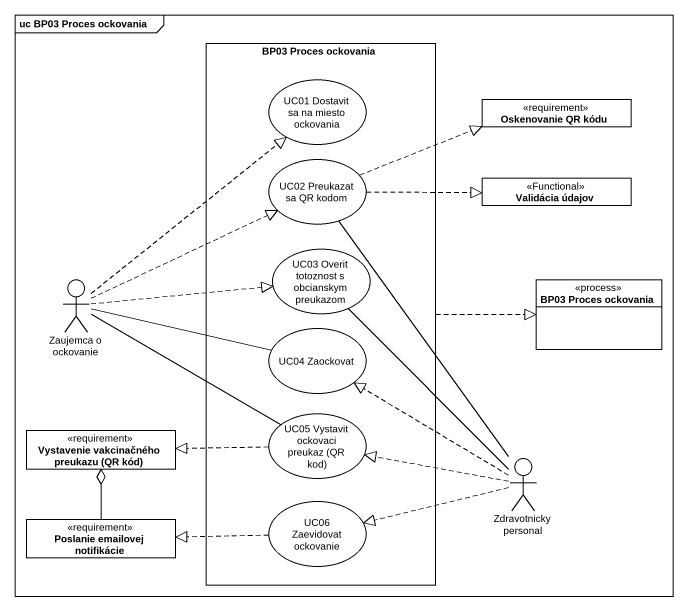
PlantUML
@startuml
mainframe uc BP03 Proces ockovania
allowmixing
hide circle
hide empty members
rectangle "BP03 Proces ockovania" as BP03_Proces_ockovania {
  usecase "UC01 Dostavit sa na miesto ockovania" as UC01_Dostavit_sa_na_miesto
  usecase "UC02 Preukazat sa QR kodom" as UC02_Preukazat_sa_QR_kodom
  usecase "UC03 Overit totoznost s obcianskym preukazom" as UC03_Overit_totoznost_s
  usecase "UC04 Zaockovat" as UC04_Zaockovat
  usecase "UC05 Vystavit ockovaci preukaz (QR kod)" as UC05_Vystavit_ockovaci
  usecase "UC06 Zaevidovat ockovanie" as UC06_Zaevidovat_ockovanie
}
class "Oskenovanie QR kódu" as Oskenovanie_QR_kódu <<requirement>>
class "Validácia údajov" as Validácia_údajov <<Functional>>
actor "Zaujemca o ockovanie" as Zaujemca_o_ockovanie
class "BP03 Proces ockovania" as BP03_Proces_ockovania_2 <<process>>
class "Vystavenie vakcinačného preukazu (QR kód)" as Vystavenie_vakcinačného <<requirement>>
actor "Zdravotnicky personal" as Zdravotnicky_personal
class "Poslanie emailovej notifikácie" as Poslanie_emailovej <<requirement>>
BP03_Proces_ockovania .right.|> BP03_Proces_ockovania_2
UC02_Preukazat_sa_QR_kodom .right.|> Oskenovanie_QR_kódu
UC02_Preukazat_sa_QR_kodom .right.|> Validácia_údajov
UC02_Preukazat_sa_QR_kodom -- Zdravotnicky_personal
UC03_Overit_totoznost_s -- Zdravotnicky_personal
Zaujemca_o_ockovanie .up.|> UC01_Dostavit_sa_na_miesto
Zaujemca_o_ockovanie .right.|> UC02_Preukazat_sa_QR_kodom
Zaujemca_o_ockovanie .right.|> UC03_Overit_totoznost_s
UC04_Zaockovat -left- Zaujemca_o_ockovanie
UC05_Vystavit_ockovaci -left- Zaujemca_o_ockovanie
UC05_Vystavit_ockovaci .left.|> Vystavenie_vakcinačného
Zdravotnicky_personal .up.|> UC04_Zaockovat
Zdravotnicky_personal .left.|> UC05_Vystavit_ockovaci
Zdravotnicky_personal .left.|> UC06_Zaevidovat_ockovanie
Poslanie_emailovej -up-o Vystavenie_vakcinačného
UC06_Zaevidovat_ockovanie .left.|> Poslanie_emailovej
@enduml
